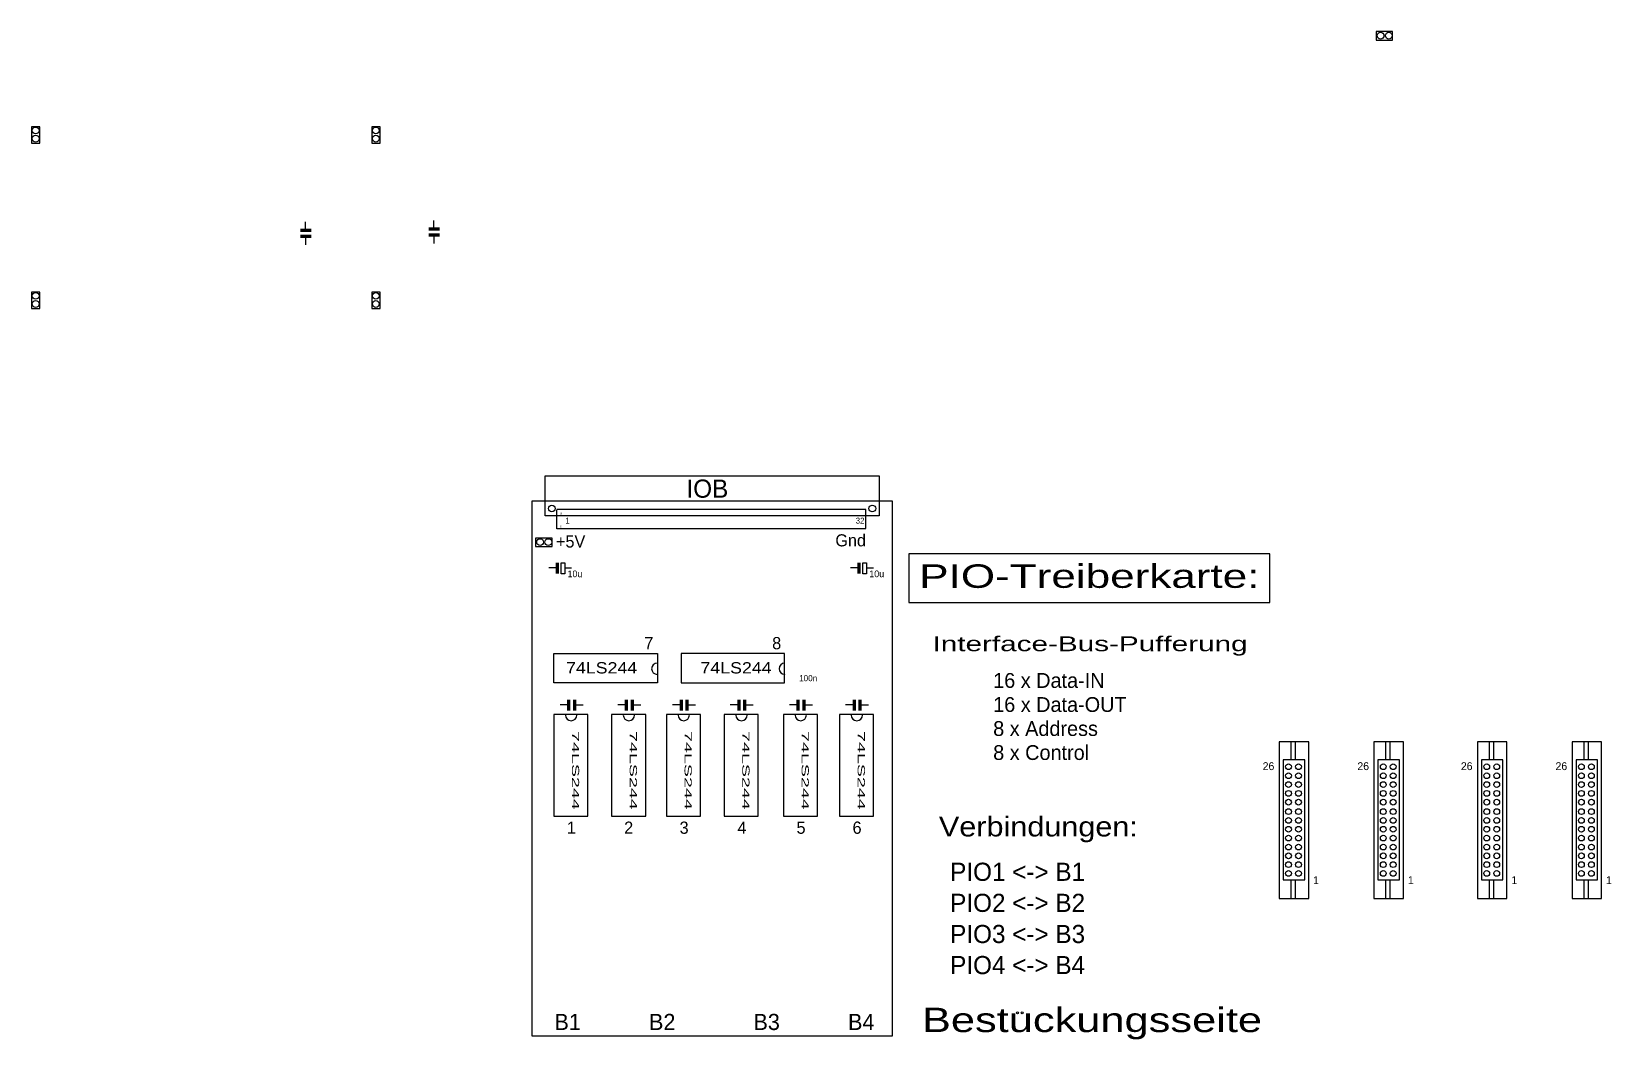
# Model space of a CAD drawing. Extents: x -5.1 to 18.6, y 0.1 to 15.3.
import ezdxf
from ezdxf.enums import TextEntityAlignment as Align

# ---------------------------------------------------------------- set-up
doc = ezdxf.new("R2010")
doc.units = 0
doc.layers.get('0').update_dxf_attribs({"linetype": 'CONTINUOUS'})

# ---------------------------------------------------------------- blocks, each defined once
blk = doc.blocks.new('RECTANG')
at = {"color": 0}
for p, q in [((1, 1), (0, 1)), ((0, 1), (0, 0)), ((1, 0), (1, 1)), ((0, 0), (1, 0))]:
    blk.add_line(p, q, dxfattribs=at)
blk = doc.blocks.new('BB')
at = {"color": 0}
for p, q in [((10.856, 3.695), (10.856, 3.962)), ((10.921, 3.695), (10.921, 3.962)), ((10.856, 1.616), (10.856, 1.894)), ((10.921, 1.616), (10.921, 1.894))]:
    blk.add_line(p, q, dxfattribs=at)
for centre in [(10.815, 3.591), (10.964, 3.591), (10.815, 3.456), (10.815, 3.324), (10.964, 3.456), (10.964, 3.324), (10.815, 3.192), (10.815, 3.06), (10.964, 3.192), (10.964, 3.06), (10.815, 2.918), (10.964, 2.918), (10.815, 2.786), (10.815, 2.654), (10.964, 2.786), (10.964, 2.654), (10.815, 2.522), (10.815, 2.387), (10.964, 2.522), (10.964, 2.387), (10.815, 2.255), (10.815, 2.123), (10.964, 2.255), (10.964, 2.123), (10.815, 1.991), (10.964, 1.991)]:
    blk.add_circle(centre, 0.0432, dxfattribs=at)
for p, xscale, yscale, zscale in [((10.675, 1.617), 0.4422803663643808, 2.345963102559016, 0.4422803663643808), ((10.735, 1.895), 0.3223399280282759, 1.799642927990478, 0.3223399280282759)]:
    blk.add_blockref('RECTANG', p, dxfattribs=dict(at, xscale=xscale, yscale=yscale, zscale=zscale))
for s, height, p in [('26', 0.1178, (10.427, 3.541)), ('1', 0.118, (11.184, 1.831))]:
    blk.add_text(s, height=height, dxfattribs=at).set_placement(p)
blk = doc.blocks.new('C')
at = {"color": 0}
for p, q in [((6.453, 5.386), (6.348, 5.386)), ((6.589, 5.386), (6.692, 5.386))]:
    blk.add_line(p, q, dxfattribs=at)
for points in [[(6.452, 5.299), (6.502, 5.299), (6.452, 5.464), (6.502, 5.464)], [(6.539, 5.299), (6.589, 5.299), (6.539, 5.464), (6.589, 5.464)]]:
    blk.add_trace(points, dxfattribs=at)
blk = doc.blocks.new('DD')
at = {"color": 0}
for centre in [(7.532, 7.595), (7.655, 7.595)]:
    blk.add_circle(centre, 0.0506, dxfattribs=at)
at = {"color": 0, "xscale": 0.2461871640238344, "yscale": 0.125643141730766, "zscale": 0.2461871640238344}
blk.add_blockref('RECTANG', (7.465, 7.53), dxfattribs=at)

msp = doc.modelspace()

# ---------------------------------------------------------------- linework, layer by layer
at = {"color": 0}
for p, q in [((2.595, 7.986), (2.595, 8.588)), ((2.595, 8.588), (7.607, 8.588)), ((7.607, 8.588), (7.607, 7.986)), ((7.806, 8.208), (2.395, 8.208)), ((2.395, 8.208), (2.395, 0.19)), ((2.77, 7.794), (2.77, 8.079)), ((7.407, 8.081), (2.772, 8.081)), ((7.407, 7.796), (7.407, 8.081)), ((7.806, 0.19), (7.806, 8.208)), ((7.607, 7.986), (2.595, 7.986)), ((2.772, 7.796), (7.407, 7.796)), ((2.755, 7.207), (2.651, 7.207)), ((2.838, 7.12), (2.838, 7.285)), ((2.838, 7.285), (2.891, 7.285)), ((2.891, 7.12), (2.838, 7.12)), ((2.891, 7.285), (2.891, 7.12)), ((2.891, 7.207), (2.994, 7.207)), ((7.279, 7.207), (7.175, 7.207)), ((7.362, 7.12), (7.362, 7.285)), ((7.362, 7.285), (7.415, 7.285)), ((7.415, 7.12), (7.362, 7.12)), ((7.415, 7.285), (7.415, 7.12)), ((7.415, 7.207), (7.518, 7.207)), ((2.927, 5.155), (2.822, 5.155)), ((3.063, 5.155), (3.166, 5.155)), ((3.792, 5.155), (3.687, 5.155)), ((3.928, 5.155), (4.031, 5.155)), ((4.612, 5.155), (4.508, 5.155)), ((4.749, 5.155), (4.852, 5.155)), ((5.477, 5.155), (5.373, 5.155)), ((5.613, 5.155), (5.716, 5.155)), ((6.364, 5.155), (6.26, 5.155)), ((6.5, 5.155), (6.603, 5.155)), ((7.207, 5.155), (7.102, 5.155)), ((7.343, 5.155), (7.446, 5.155)), ((2.395, 0.19), (7.806, 0.19))]:
    msp.add_line(p, q, dxfattribs=at)
for centre, radius in [((2.697, 8.098), 0.0506), ((7.502, 8.098), 0.0506), ((2.521, 7.595), 0.0506), ((2.644, 7.595), 0.0506), ((9.677, 0.535), 0.0146), ((9.75, 0.535), 0.0146)]:
    msp.add_circle(centre, radius, dxfattribs=at)
for centre, start, end in [((4.278, 5.695), 90, 270), ((6.19, 5.695), 90, 270), ((2.986, 5.001), 180, 0), ((3.853, 5.001), 180, 0), ((4.674, 5.001), 180, 0), ((5.54, 5.001), 180, 0), ((6.429, 5.001), 180, 0), ((7.27, 5.001), 180, 0)]:
    msp.add_arc(centre, 0.085, start, end, dxfattribs=at)
for points in [[(2.755, 7.12), (2.805, 7.12), (2.755, 7.284), (2.805, 7.284)], [(7.279, 7.12), (7.329, 7.12), (7.279, 7.284), (7.329, 7.284)], [(2.926, 5.068), (2.976, 5.068), (2.926, 5.232), (2.976, 5.232)], [(3.013, 5.068), (3.063, 5.068), (3.013, 5.232), (3.063, 5.232)], [(3.791, 5.068), (3.841, 5.068), (3.791, 5.232), (3.841, 5.232)], [(3.878, 5.068), (3.928, 5.068), (3.878, 5.232), (3.928, 5.232)], [(4.612, 5.068), (4.662, 5.068), (4.612, 5.232), (4.662, 5.232)], [(4.699, 5.068), (4.749, 5.068), (4.699, 5.232), (4.749, 5.232)], [(5.477, 5.068), (5.527, 5.068), (5.477, 5.232), (5.527, 5.232)], [(5.564, 5.068), (5.614, 5.068), (5.564, 5.232), (5.614, 5.232)], [(6.364, 5.068), (6.414, 5.068), (6.364, 5.232), (6.414, 5.232)], [(6.451, 5.068), (6.501, 5.068), (6.451, 5.232), (6.501, 5.232)], [(7.206, 5.068), (7.256, 5.068), (7.206, 5.232), (7.256, 5.232)], [(7.293, 5.068), (7.343, 5.068), (7.293, 5.232), (7.343, 5.232)]]:
    msp.add_trace(points, dxfattribs=at)

# ---------------------------------------------------------------- block references
for name, p in [('DD', (7.59, 7.594)), ('BB', (2.927, 0.634)), ('BB', (4.347, 0.634)), ('BB', (5.899, 0.634)), ('BB', (7.318, 0.634))]:
    msp.add_blockref(name, p, dxfattribs=at)
at = {"color": 0, "rotation": 90}
for name, p in [('DD', (2.553, 6.113)), ('DD', (7.653, 6.113)), ('C', (4.389, 5.704)), ('C', (6.316, 5.724)), ('DD', (2.553, 3.633)), ('DD', (7.653, 3.633))]:
    msp.add_blockref(name, p, dxfattribs=at)
at = {"color": 0}
for p, xscale, yscale, zscale in [((2.454, 7.53), 0.2461871640238344, 0.125643141730766, 0.2461871640238344), ((8.05, 6.687), 5.411062900350643, 0.72887323943662, 5.411062900350643), ((4.28, 5.482), -1.552354110756332, 0.4436619718309858, 1.552354110756332), ((4.635, 5.482), 1.552354110756332, 0.4436619718309858, 1.552354110756332), ((2.728, 3.486), 0.5100592078199382, 1.52112676056338, 0.5100592078199382), ((3.594, 3.486), 0.5100592078199382, 1.52112676056338, 0.5100592078199382), ((4.415, 3.486), 0.5100592078199382, 1.52112676056338, 0.5100592078199382), ((5.282, 3.486), 0.5100592078199382, 1.52112676056338, 0.5100592078199382), ((6.17, 3.486), 0.5100592078199382, 1.52112676056338, 0.5100592078199382), ((7.012, 3.486), 0.5100592078199382, 1.52112676056338, 0.5100592078199382)]:
    msp.add_blockref('RECTANG', p, dxfattribs=dict(at, xscale=xscale, yscale=yscale, zscale=zscale))

# ---------------------------------------------------------------- texts
for s, height, p in [('IOB', 0.2722, (5.029, 8.26)), ('c', 0.0363, (2.831, 7.813)), ('1', 0.0888, (2.932, 7.872)), ('32', 0.0888, (7.318, 7.872)), ('7', 0.183, (4.151, 5.987)), ('8', 0.183, (6.068, 5.987)), ('1', 0.183, (2.991, 3.22)), ('2', 0.183, (3.849, 3.22)), ('3', 0.183, (4.68, 3.22)), ('4', 0.183, (5.548, 3.22)), ('5', 0.183, (6.433, 3.22)), ('6', 0.183, (7.273, 3.22)), ('B1', 0.2419, (2.934, 0.277)), ('B2', 0.2419, (4.352, 0.277)), ('B3', 0.2419, (5.918, 0.277)), ('B4', 0.2419, (7.336, 0.277))]:
    msp.add_text(s, height=height, dxfattribs=at).set_placement(p, align=Align.CENTER)
for s, height, p in [('a', 0.0363, (2.822, 8.008)), ('+5V', 0.1814, (2.76, 7.513)), ('Gnd', 0.1814, (6.948, 7.53)), ('10u', 0.1003, (2.932, 7.068)), ('10u', 0.1003, (7.456, 7.068)), ('100n', 0.0907, (6.405, 5.508)), ('16 x Data-IN', 0.22241, (9.314, 5.408)), ('16 x Data-OUT', 0.22241, (9.314, 5.047)), ('8 x Address', 0.22241, (9.314, 4.687)), ('8 x Control', 0.22241, (9.314, 4.327)), ('PIO1 <-> B1', 0.27216, (8.669, 2.514)), ('PIO2 <-> B2', 0.27216, (8.669, 2.048)), ('PIO3 <-> B3', 0.27216, (8.669, 1.581)), ('PIO4 <-> B4', 0.27216, (8.669, 1.115))]:
    msp.add_text(s, height=height, dxfattribs=at).set_placement(p)
for s, height, p, p2 in [('PIO-Treiberkarte:', 0.35234, (8.205, 6.908), (13.306, 6.908)), ('Interface-Bus-Pufferung', 0.22241, (8.405, 5.958), (13.128, 5.958)), ('74LS244', 0.1698, (2.91, 5.624), (3.977, 5.624)), ('74LS244', 0.1698, (4.925, 5.624), (5.992, 5.624)), ('Verbindungen:', 0.29556, (8.5, 3.18), (11.483, 3.18)), ('Bestuckungsseite', 0.36552, (8.246, 0.246), (13.345, 0.246))]:
    msp.add_text(s, height=height, dxfattribs=at).set_placement(p, p2, align=Align.ALIGNED)
for p, p2 in [((2.999, 4.76), (2.999, 3.581)), ((3.865, 4.76), (3.865, 3.581)), ((4.687, 4.76), (4.687, 3.581)), ((5.553, 4.76), (5.553, 3.581)), ((6.442, 4.76), (6.442, 3.581)), ((7.283, 4.76), (7.283, 3.581))]:
    msp.add_text('74LS244', height=0.1072, rotation=270, dxfattribs=at).set_placement(p, p2, align=Align.ALIGNED)

doc.saveas('drawing.dxf')
